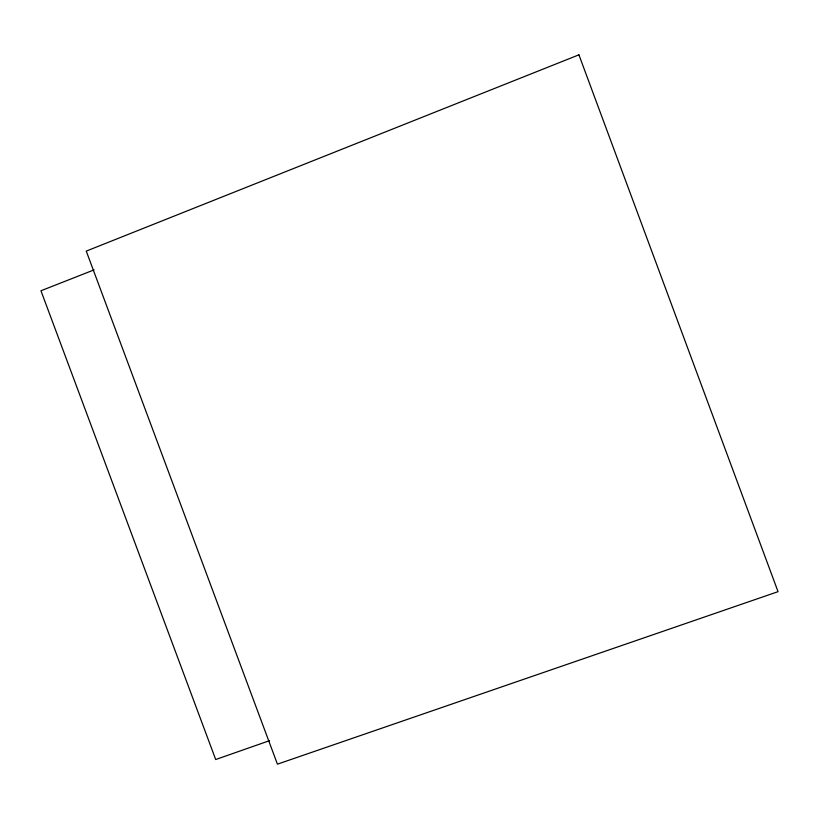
<?xml version="1.0" encoding="UTF-8"?>
<svg xmlns="http://www.w3.org/2000/svg" width="819" height="819" viewBox="0 0 819 819"><rect width="100%" height="100%" fill="white"/><g stroke="black" fill="none" stroke-linecap="round" stroke-linejoin="round"><path stroke-width="1.23" d="M94.093 269.871L40.95 290.765L215.694 759.52L269.523 740.673M578.92 54.832L86.251 251.105L277.426 764.168L778.05 591.666L578.92 54.832"/></g></svg>
